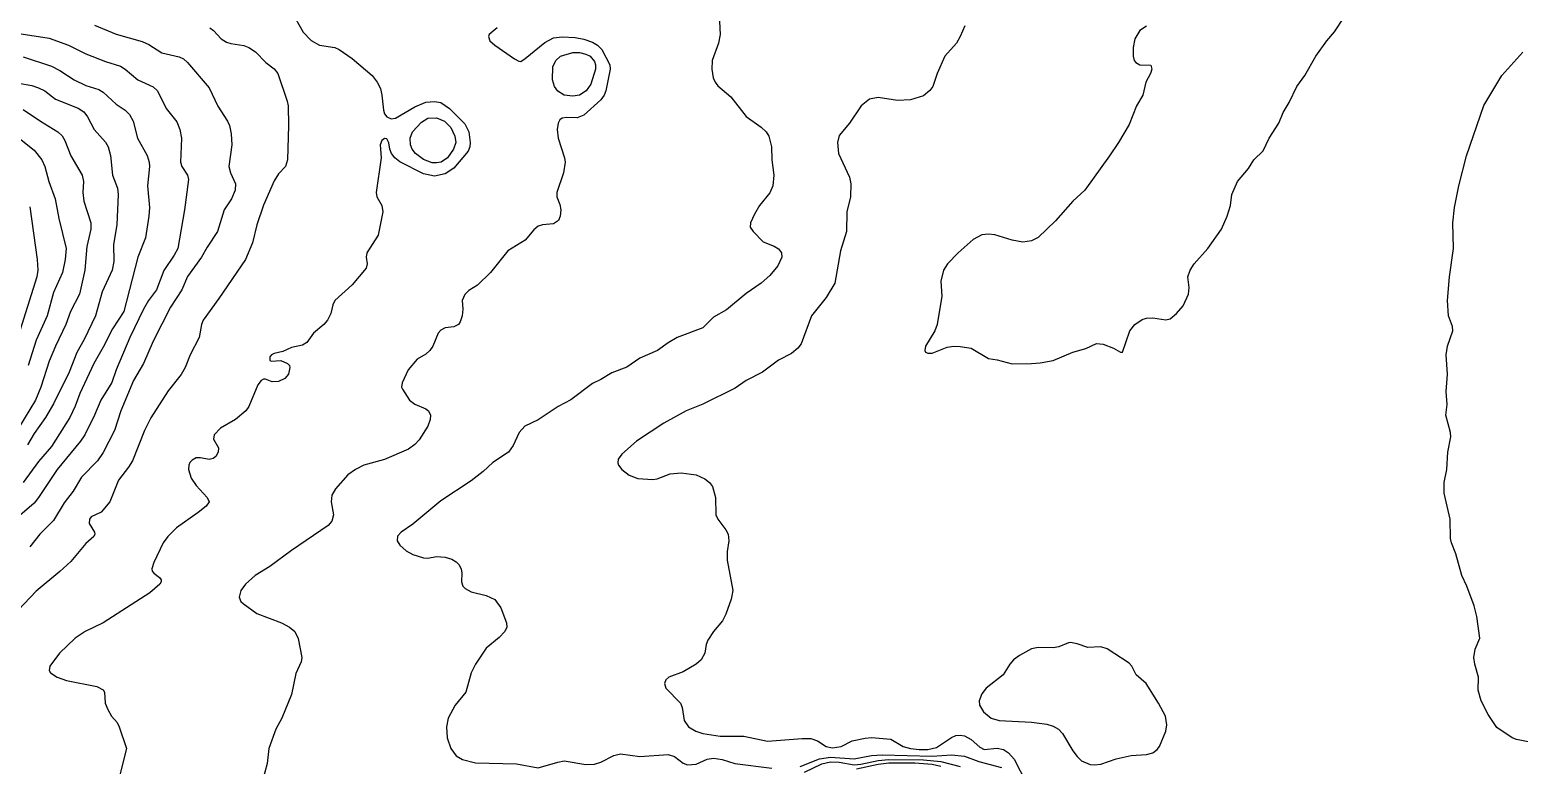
# Model space of a CAD drawing. Extents: x 474277 to 475042, y 254928 to 255625.
# Drawn here: x 474324.6 to 474377.3, y 255323.9 to 255349.9 of the extents above; entities that cross this region are included whole.
import ezdxf

# ---------------------------------------------------------------- set-up
doc = ezdxf.new("R2010")
doc.units = 0
doc.header["$MEASUREMENT"] = 0
doc.layers.add('BaseMapV2_DTM_export_MonNov09090547073261 — entities', color=1, linetype='CONTINUOUS')

msp = doc.modelspace()

# ---------------------------------------------------------------- linework, layer by layer
at = {"layer": 'BaseMapV2_DTM_export_MonNov09090547073261 — entities', "color": 15, "linetype": 'Continuous', "true_color": 0xb7484b}
for points in [[(474348.958, 255350.928, 86.75), (474349.016, 255349.778, 86.75), (474348.953, 255349.471, 86.75), (474348.734, 255348.858, 86.75), (474348.723, 255348.551, 86.75), (474348.775, 255348.244, 86.75), (474348.838, 255348.091, 86.75), (474348.936, 255347.956, 86.75), (474349.396, 255347.569, 86.75), (474349.933, 255346.873, 86.75), (474350.469, 255346.491, 86.75), (474350.648, 255346.327, 86.75), (474350.739, 255346.174, 86.75), (474350.837, 255345.791, 86.75), (474350.853, 255345.331, 86.75), (474350.918, 255344.794, 86.75), (474350.882, 255344.411, 86.75), (474350.776, 255344.161, 86.75), (474350.415, 255343.72, 86.75), (474350.239, 255343.414, 86.75), (474350.087, 255343.107, 86.75), (474350.079, 255342.954, 86.75), (474350.184, 255342.8, 86.75), (474350.546, 255342.432, 86.75), (474350.929, 255342.274, 86.75), (474351.083, 255342.181, 86.75), (474351.187, 255342.034, 86.75), (474351.2, 255341.88, 86.75), (474351.062, 255341.573, 86.75), (474350.776, 255341.235, 86.75), (474350.469, 255340.97, 86.75), (474349.933, 255340.599, 86.75), (474349.243, 255340.02, 86.75), (474348.783, 255339.76, 86.75), (474348.399, 255339.387, 86.75), (474347.496, 255339.043, 86.75), (474347.172, 255338.853, 86.75), (474346.8, 255338.583, 86.75), (474346.176, 255338.301, 86.75), (474345.716, 255337.986, 86.75), (474345.179, 255337.785, 86.75), (474344.795, 255337.552, 86.75), (474344.489, 255337.407, 86.75), (474343.722, 255336.83, 86.75), (474343.276, 255336.59, 86.75), (474342.572, 255336.127, 86.75), (474342.095, 255335.899, 86.75), (474341.89, 255335.669, 86.75), (474341.679, 255335.209, 86.75), (474341.512, 255334.979, 86.75), (474340.962, 255334.61, 86.75), (474340.619, 255334.289, 86.75), (474340.195, 255333.954, 86.75), (474339.121, 255333.251, 86.75), (474338.125, 255332.423, 86.75), (474337.719, 255332.142, 86.75), (474337.588, 255332, 86.75), (474337.572, 255331.836, 86.75), (474337.663, 255331.682, 86.75), (474337.895, 255331.478, 86.75), (474338.125, 255331.35, 86.75), (474338.508, 255331.228, 86.75), (474338.661, 255331.225, 86.75), (474338.968, 255331.277, 86.75), (474339.275, 255331.255, 86.75), (474339.505, 255331.179, 86.75), (474339.658, 255331.085, 86.75), (474339.753, 255330.992, 86.75), (474339.836, 255330.839, 86.75), (474339.865, 255330.685, 86.75), (474339.851, 255330.379, 86.75), (474339.9, 255330.225, 86.75), (474339.98, 255330.149, 86.75), (474340.195, 255330.032, 86.75), (474340.732, 255329.894, 86.75), (474341.038, 255329.753, 86.75), (474341.248, 255329.459, 86.75), (474341.445, 255328.922, 86.75), (474341.453, 255328.769, 86.75), (474341.382, 255328.615, 86.75), (474341.192, 255328.403, 86.75), (474340.732, 255328.026, 86.75), (474340.35, 255327.465, 86.75), (474340.197, 255327.158, 86.75), (474340.008, 255326.468, 86.75), (474339.628, 255326.008, 86.75), (474339.382, 255325.548, 86.75), (474339.316, 255325.241, 86.75), (474339.34, 255324.858, 86.75), (474339.477, 255324.475, 86.75), (474339.658, 255324.218, 86.75), (474339.888, 255324.084, 86.75), (474340.348, 255323.969, 86.75), (474341.805, 255323.926, 86.75), (474342.572, 255323.786, 86.75), (474343.262, 255323.994, 86.75), (474343.492, 255324.035, 86.75), (474344.259, 255323.913, 86.75), (474344.565, 255323.921, 86.75), (474344.795, 255323.994, 86.75), (474345.255, 255324.23, 86.75), (474345.485, 255324.285, 86.75), (474346.176, 255324.193, 86.75), (474347.172, 255324.265, 86.75), (474347.402, 255324.196, 86.75), (474347.709, 255323.952, 86.75), (474347.862, 255323.901, 86.75), (474348.169, 255323.924, 86.75), (474348.553, 255324.097, 86.75), (474348.783, 255324.128, 86.75), (474349.089, 255324.083, 86.75), (474349.542, 255323.938, 86.75), (474350.853, 255323.775, 86.75)], [(474333.831, 255350.587, 87.25), (474334.237, 255349.855, 87.25), (474334.521, 255349.569, 87.25), (474334.827, 255349.4, 87.25), (474335.364, 255349.313, 87.25), (474335.518, 255349.25, 87.25), (474335.978, 255348.924, 87.25), (474336.687, 255348.321, 87.25), (474336.868, 255348.091, 87.25), (474336.979, 255347.861, 87.25), (474337.035, 255347.631, 87.25), (474337.086, 255347.094, 87.25), (474337.128, 255346.964, 87.25), (474337.204, 255346.861, 87.25), (474337.358, 255346.785, 87.25), (474337.511, 255346.814, 87.25), (474338.201, 255347.217, 87.25), (474338.585, 255347.374, 87.25), (474338.891, 255347.407, 87.25), (474339.121, 255347.37, 87.25), (474339.428, 255347.158, 87.25), (474339.965, 255346.612, 87.25), (474340.11, 255346.327, 87.25), (474340.164, 255345.944, 87.25), (474340.147, 255345.791, 87.25), (474340.085, 255345.637, 87.25), (474339.581, 255345.037, 87.25), (474339.275, 255344.843, 87.25), (474338.891, 255344.759, 87.25), (474338.508, 255344.843, 87.25), (474337.665, 255345.268, 87.25), (474337.488, 255345.407, 87.25), (474337.367, 255345.561, 87.25), (474337.311, 255345.714, 87.25), (474337.281, 255345.939, 87.25), (474337.204, 255346.077, 87.25), (474337.128, 255346.095, 87.25), (474337.027, 255346.021, 87.25), (474336.969, 255345.867, 87.25), (474337.009, 255345.407, 87.25), (474336.828, 255344.18, 87.25), (474336.853, 255344.027, 87.25), (474337.035, 255343.72, 87.25), (474337.064, 255343.49, 87.25), (474336.898, 255342.669, 87.25), (474336.494, 255342.034, 87.25), (474336.471, 255341.88, 87.25), (474336.506, 255341.65, 87.25), (474336.471, 255341.497, 87.25), (474335.978, 255340.903, 87.25), (474335.364, 255340.353, 87.25), (474335.294, 255340.193, 87.25), (474335.224, 255339.887, 87.25), (474335.11, 255339.657, 87.25), (474334.976, 255339.503, 87.25), (474334.608, 255339.197, 87.25), (474334.367, 255338.857, 87.25), (474334.214, 255338.765, 87.25), (474333.831, 255338.688, 87.25), (474333.524, 255338.539, 87.25), (474333.217, 255338.473, 87.25), (474333.126, 255338.43, 87.25), (474333.064, 255338.353, 87.25), (474333.064, 255338.227, 87.25), (474333.124, 255338.2, 87.25), (474333.447, 255338.22, 87.25), (474333.692, 255338.123, 87.25), (474333.754, 255338.049, 87.25), (474333.775, 255337.97, 87.25), (474333.718, 255337.74, 87.25), (474333.592, 255337.586, 87.25), (474333.371, 255337.479, 87.25), (474333.141, 255337.469, 87.25), (474332.911, 255337.56, 87.25), (474332.834, 255337.562, 87.25), (474332.757, 255337.513, 87.25), (474332.642, 255337.356, 87.25), (474332.312, 255336.59, 87.25), (474332.212, 255336.436, 87.25), (474331.846, 255336.129, 87.25), (474331.315, 255335.823, 87.25), (474331.092, 255335.593, 87.25), (474331.062, 255335.439, 87.25), (474331.24, 255335.133, 87.25), (474331.23, 255334.979, 87.25), (474331.147, 255334.825, 87.25), (474331.05, 255334.749, 87.25), (474330.917, 255334.717, 87.25), (474330.61, 255334.779, 87.25), (474330.457, 255334.78, 87.25), (474330.304, 255334.693, 87.25), (474330.227, 255334.604, 87.25), (474330.19, 255334.519, 87.25), (474330.182, 255334.366, 87.25), (474330.278, 255334.059, 87.25), (474330.457, 255333.798, 87.25), (474330.845, 255333.369, 87.25), (474330.914, 255333.216, 87.25), (474330.807, 255333.062, 87.25), (474330.524, 255332.832, 87.25), (474329.756, 255332.296, 87.25), (474329.452, 255331.989, 87.25), (474329.284, 255331.759, 87.25), (474328.95, 255331.069, 87.25), (474328.877, 255330.839, 87.25), (474328.891, 255330.762, 87.25), (474328.953, 255330.685, 87.25), (474329.153, 255330.538, 87.25), (474329.217, 255330.455, 87.25), (474329.215, 255330.379, 87.25), (474329.166, 255330.302, 87.25), (474328.806, 255329.995, 87.25), (474327.16, 255328.933, 87.25), (474326.516, 255328.615, 87.25), (474326.166, 255328.385, 87.25), (474325.606, 255327.848, 87.25), (474325.271, 255327.388, 87.25), (474325.248, 255327.235, 87.25), (474325.29, 255327.158, 87.25), (474325.525, 255327.005, 87.25), (474325.856, 255326.887, 87.25), (474326.93, 255326.668, 87.25), (474327.16, 255326.558, 87.25), (474327.209, 255326.468, 87.25), (474327.233, 255326.085, 87.25), (474327.316, 255325.855, 87.25), (474327.447, 255325.625, 87.25), (474327.653, 255325.395, 87.25), (474327.729, 255325.241, 87.25), (474327.982, 255324.475, 87.25), (474327.707, 255323.401, 87.25)], [(474360.054, 255338.122, 86.25), (474360.361, 255338.142, 86.25), (474360.821, 255338.225, 86.25), (474361.511, 255338.517, 86.25), (474361.971, 255338.651, 86.25), (474362.354, 255338.827, 86.25), (474362.584, 255338.799, 86.25), (474362.952, 255338.66, 86.25), (474363.198, 255338.514, 86.25), (474363.274, 255338.514, 86.25), (474363.535, 255339.273, 86.25), (474363.708, 255339.503, 86.25), (474363.964, 255339.674, 86.25), (474364.118, 255339.729, 86.25), (474364.348, 255339.734, 86.25), (474364.808, 255339.669, 86.25), (474364.961, 255339.702, 86.25), (474365.191, 255339.884, 86.25), (474365.421, 255340.166, 86.25), (474365.611, 255340.577, 86.25), (474365.634, 255340.807, 86.25), (474365.592, 255341.19, 86.25), (474365.673, 255341.42, 86.25), (474365.806, 255341.65, 86.25), (474366.299, 255342.187, 86.25), (474366.779, 255342.877, 86.25), (474366.986, 255343.337, 86.25), (474367.102, 255343.72, 86.25), (474367.145, 255344.104, 86.25), (474367.349, 255344.564, 86.25), (474367.734, 255345.024, 86.25), (474367.926, 255345.331, 86.25), (474368.258, 255345.657, 86.25), (474368.468, 255346.097, 86.25), (474368.809, 255346.634, 86.25), (474368.961, 255347.018, 86.25), (474369.178, 255347.366, 86.25), (474369.447, 255347.938, 86.25), (474369.737, 255348.321, 86.25), (474370.118, 255349.011, 86.25), (474370.51, 255349.548, 86.25), (474370.789, 255349.866, 86.25), (474371.125, 255350.391, 86.25)], [(474324.246, 255349.803, 88), (474325.243, 255349.645, 88), (474325.93, 255349.394, 88), (474326.546, 255349.09, 88), (474327.237, 255348.825, 88), (474327.773, 255348.66, 88), (474327.94, 255348.551, 88), (474328.387, 255348.167, 88), (474328.923, 255347.918, 88), (474329.078, 255347.784, 88), (474329.383, 255347.154, 88), (474329.767, 255346.676, 88), (474329.877, 255346.404, 88), (474329.926, 255346.097, 88), (474329.896, 255345.254, 88), (474329.942, 255345.101, 88), (474330.141, 255344.794, 88), (474330.178, 255344.641, 88), (474330.035, 255343.567, 88), (474329.799, 255342.187, 88), (474329.677, 255341.957, 88), (474329.307, 255341.417, 88), (474329.043, 255340.73, 88), (474328.762, 255340.347, 88), (474328.58, 255340.04, 88), (474328.099, 255339.043, 88), (474327.62, 255337.897, 88), (474327.467, 255337.449, 88), (474327.072, 255336.82, 88), (474326.855, 255336.283, 88), (474326.502, 255335.593, 88), (474326.35, 255335.363, 88), (474325.524, 255334.366, 88), (474324.864, 255333.369, 88), (474324.706, 255333.173, 88), (474323.709, 255332.311, 88)], [(474330.93, 255350.008, 87.5), (474331.07, 255349.914, 87.5), (474331.342, 255349.624, 87.5), (474331.53, 255349.506, 87.5), (474331.684, 255349.452, 87.5), (474332.144, 255349.384, 87.5), (474332.317, 255349.318, 87.5), (474332.548, 255349.164, 87.5), (474332.922, 255348.781, 87.5), (474333.217, 255348.557, 87.5), (474333.349, 255348.398, 87.5), (474333.677, 255347.416, 87.5), (474333.708, 255347.248, 87.5), (474333.724, 255346.557, 87.5), (474333.686, 255345.331, 87.5), (474333.619, 255345.101, 87.5), (474333.371, 255344.834, 87.5), (474333.217, 255344.59, 87.5), (474332.834, 255343.723, 87.5), (474332.603, 255343.03, 87.5), (474332.451, 255342.389, 87.5), (474332.196, 255341.804, 87.5), (474331.256, 255340.423, 87.5), (474330.694, 255339.657, 87.5), (474330.635, 255339.503, 87.5), (474330.562, 255339.043, 87.5), (474330.244, 255338.43, 87.5), (474330.064, 255337.97, 87.5), (474329.92, 255337.728, 87.5), (474329.46, 255337.153, 87.5), (474328.847, 255336.197, 87.5), (474328.626, 255335.746, 87.5), (474328.194, 255334.673, 87.5), (474328.058, 255334.443, 87.5), (474327.7, 255333.983, 87.5), (474327.387, 255333.216, 87.5), (474327.083, 255332.844, 87.5), (474326.736, 255332.679, 87.5), (474326.669, 255332.602, 87.5), (474326.666, 255332.449, 87.5), (474326.855, 255332.142, 87.5), (474326.858, 255332.066, 87.5), (474326.82, 255331.989, 87.5), (474326.546, 255331.735, 87.5), (474326.01, 255331.101, 87.5), (474325.626, 255330.747, 87.5), (474324.783, 255330.049, 87.5), (474324.146, 255329.382, 87.5)], [(474326.853, 255350.103, 87.75), (474327.62, 255349.788, 87.75), (474328.54, 255349.53, 87.75), (474328.77, 255349.421, 87.75), (474329.23, 255349.123, 87.75), (474329.844, 255348.989, 87.75), (474329.997, 255348.913, 87.75), (474330.15, 255348.782, 87.75), (474330.917, 255347.883, 87.75), (474331.224, 255347.242, 87.75), (474331.567, 255346.711, 87.75), (474331.637, 255346.557, 87.75), (474331.69, 255346.251, 87.75), (474331.712, 255345.867, 87.75), (474331.613, 255345.101, 87.75), (474331.663, 255344.871, 87.75), (474331.842, 255344.487, 87.75), (474331.834, 255344.257, 87.75), (474331.704, 255343.95, 87.75), (474331.444, 255343.567, 87.75), (474331.21, 255342.8, 87.75), (474330.84, 255342.238, 87.75), (474330.642, 255341.88, 87.75), (474330.15, 255341.203, 87.75), (474329.938, 255340.73, 87.75), (474329.544, 255340.117, 87.75), (474328.923, 255338.912, 87.75), (474328.584, 255338.123, 87.75), (474328.228, 255337.51, 87.75), (474327.783, 255336.436, 87.75), (474327.553, 255335.746, 87.75), (474327.16, 255334.962, 87.75), (474326.961, 255334.673, 87.75), (474326.393, 255334.088, 87.75), (474326.088, 255333.599, 87.75), (474325.78, 255333.181, 87.75), (474325.396, 255332.554, 87.75), (474324.916, 255332.066, 87.75), (474324.553, 255331.618, 87.75)], [(474341.115, 255350.012, 87), (474340.838, 255349.778, 87), (474340.805, 255349.701, 87), (474340.861, 255349.548, 87), (474341.03, 255349.394, 87), (474341.728, 255348.913, 87), (474341.882, 255348.826, 87), (474341.958, 255348.823, 87), (474342.112, 255348.92, 87), (474342.802, 255349.493, 87), (474343.109, 255349.662, 87), (474343.415, 255349.691, 87), (474343.875, 255349.667, 87), (474344.182, 255349.614, 87), (474344.489, 255349.506, 87), (474344.674, 255349.394, 87), (474344.821, 255349.241, 87), (474345.107, 255348.704, 87), (474345.116, 255348.551, 87), (474344.964, 255347.784, 87), (474344.912, 255347.631, 87), (474344.795, 255347.46, 87), (474344.182, 255346.918, 87), (474343.952, 255346.822, 87), (474343.569, 255346.835, 87), (474343.415, 255346.808, 87), (474343.339, 255346.752, 87), (474343.272, 255346.634, 87), (474343.246, 255346.404, 87), (474343.277, 255346.097, 87), (474343.506, 255345.407, 87), (474343.524, 255345.254, 87), (474343.464, 255344.871, 87), (474343.226, 255344.18, 87), (474343.235, 255344.027, 87), (474343.339, 255343.75, 87), (474343.369, 255343.567, 87), (474343.353, 255343.337, 87), (474343.287, 255343.184, 87), (474343.109, 255343.064, 87), (474342.725, 255343.031, 87), (474342.572, 255342.99, 87), (474342.418, 255342.857, 87), (474342.112, 255342.494, 87), (474341.49, 255342.11, 87), (474340.885, 255341.348, 87), (474340.425, 255340.891, 87), (474340.118, 255340.709, 87), (474339.965, 255340.568, 87), (474339.876, 255340.347, 87), (474339.901, 255340.04, 87), (474339.881, 255339.81, 87), (474339.811, 255339.595, 87), (474339.742, 255339.503, 87), (474339.581, 255339.415, 87), (474339.275, 255339.378, 87), (474339.121, 255339.303, 87), (474339.029, 255339.197, 87), (474338.831, 255338.736, 87), (474338.728, 255338.583, 87), (474338.585, 255338.45, 87), (474338.278, 255338.269, 87), (474337.968, 255337.893, 87), (474337.745, 255337.433, 87), (474337.731, 255337.28, 87), (474337.765, 255337.203, 87), (474338.008, 255336.82, 87), (474338.201, 255336.677, 87), (474338.585, 255336.513, 87), (474338.679, 255336.436, 87), (474338.756, 255336.283, 87), (474338.748, 255336.129, 87), (474338.658, 255335.899, 87), (474338.355, 255335.414, 87), (474338.201, 255335.248, 87), (474337.971, 255335.084, 87), (474337.128, 255334.719, 87), (474336.391, 255334.519, 87), (474336.101, 255334.366, 87), (474335.824, 255334.176, 87), (474335.39, 255333.676, 87), (474335.258, 255333.446, 87), (474335.232, 255333.216, 87), (474335.322, 255332.756, 87), (474335.254, 255332.526, 87), (474335.134, 255332.372, 87), (474333.831, 255331.49, 87), (474333.064, 255330.929, 87), (474332.536, 255330.609, 87), (474332.195, 255330.302, 87), (474332.03, 255330.072, 87), (474331.975, 255329.842, 87), (474332.037, 255329.689, 87), (474332.117, 255329.612, 87), (474332.604, 255329.264, 87), (474333.471, 255328.922, 87), (474333.754, 255328.769, 87), (474333.944, 255328.615, 87), (474334.061, 255328.377, 87), (474334.19, 255327.695, 87), (474334.177, 255327.542, 87), (474333.984, 255327.129, 87), (474333.828, 255326.392, 87), (474333.485, 255325.548, 87), (474333.27, 255325.165, 87), (474333.021, 255324.475, 87), (474332.963, 255323.938, 87), (474332.715, 255323.018, 87)], [(474357.686, 255350.085, 86.5), (474357.526, 255349.701, 86.5), (474357.396, 255349.471, 86.5), (474356.977, 255349.011, 86.5), (474356.701, 255348.398, 86.5), (474356.548, 255347.938, 86.5), (474356.45, 255347.79, 86.5), (474356.22, 255347.604, 86.5), (474355.76, 255347.46, 86.5), (474355.3, 255347.442, 86.5), (474354.61, 255347.543, 86.5), (474354.303, 255347.49, 86.5), (474354.017, 255347.248, 86.5), (474353.602, 255346.634, 86.5), (474353.23, 255346.202, 86.5), (474353.173, 255345.944, 86.5), (474353.208, 255345.561, 86.5), (474353.597, 255344.717, 86.5), (474353.65, 255344.487, 86.5), (474353.63, 255344.027, 86.5), (474353.506, 255343.49, 86.5), (474353.493, 255342.8, 86.5), (474353.282, 255342.11, 86.5), (474353.084, 255340.96, 86.5), (474352.77, 255340.451, 86.5), (474352.248, 255339.81, 86.5), (474351.893, 255338.813, 86.5), (474351.773, 255338.657, 86.5), (474351.543, 255338.468, 86.5), (474351.083, 255338.238, 86.5), (474350.522, 255337.816, 86.5), (474349.936, 255337.51, 86.5), (474349.549, 255337.239, 86.5), (474348.399, 255336.674, 86.5), (474347.815, 255336.436, 86.5), (474347.019, 255336.005, 86.5), (474346.052, 255335.363, 86.5), (474345.538, 255334.903, 86.5), (474345.409, 255334.726, 86.5), (474345.388, 255334.596, 86.5), (474345.41, 255334.519, 86.5), (474345.528, 255334.366, 86.5), (474345.792, 255334.166, 86.5), (474346.099, 255334.045, 86.5), (474346.636, 255334.005, 86.5), (474346.789, 255334.035, 86.5), (474347.249, 255334.206, 86.5), (474347.632, 255334.248, 86.5), (474348.169, 255334.169, 86.5), (474348.476, 255334.034, 86.5), (474348.636, 255333.906, 86.5), (474348.746, 255333.753, 86.5), (474348.848, 255333.369, 86.5), (474348.868, 255332.756, 86.5), (474348.934, 255332.602, 86.5), (474349.222, 255332.219, 86.5), (474349.299, 255332.066, 86.5), (474349.322, 255331.836, 86.5), (474349.264, 255331.452, 86.5), (474349.261, 255331.146, 86.5), (474349.462, 255330.072, 86.5), (474349.408, 255329.765, 86.5), (474349.213, 255329.229, 86.5), (474349.105, 255328.999, 86.5), (474348.78, 255328.615, 86.5), (474348.584, 255328.309, 86.5), (474348.52, 255328.155, 86.5), (474348.474, 255327.848, 86.5), (474348.348, 255327.618, 86.5), (474348.169, 255327.467, 86.5), (474347.709, 255327.191, 86.5), (474347.203, 255327.005, 86.5), (474347.096, 255326.904, 86.5), (474347.041, 255326.775, 86.5), (474347.096, 255326.607, 86.5), (474347.613, 255326.085, 86.5), (474347.671, 255325.932, 86.5), (474347.745, 255325.471, 86.5), (474347.901, 255325.241, 86.5), (474348.151, 255325.088, 86.5), (474348.399, 255325.007, 86.5), (474349.013, 255324.917, 86.5), (474349.856, 255324.914, 86.5), (474350.699, 255324.736, 86.5), (474351.926, 255324.832, 86.5), (474352.233, 255324.824, 86.5), (474352.463, 255324.75, 86.5), (474352.77, 255324.547, 86.5), (474353, 255324.499, 86.5), (474353.306, 255324.55, 86.5), (474353.69, 255324.749, 86.5), (474354.15, 255324.846, 86.5), (474354.38, 255324.859, 86.5), (474355.07, 255324.806, 86.5), (474355.505, 255324.551, 86.5), (474355.758, 255324.475, 86.5), (474356.067, 255324.439, 86.5), (474356.373, 255324.443, 86.5), (474356.68, 255324.506, 86.5), (474357.217, 255324.867, 86.5), (474357.37, 255324.932, 86.5), (474357.524, 255324.95, 86.5), (474357.677, 255324.918, 86.5), (474357.907, 255324.799, 86.5), (474358.214, 255324.521, 86.5), (474358.367, 255324.439, 86.5), (474358.827, 255324.484, 86.5), (474359.057, 255324.439, 86.5), (474359.232, 255324.321, 86.5), (474359.432, 255324.091, 86.5), (474359.866, 255323.248, 86.5)], [(474364.118, 255350.076, 86.25), (474363.888, 255349.922, 86.25), (474363.711, 255349.624, 86.25), (474363.65, 255349.318, 86.25), (474363.651, 255349.011, 86.25), (474363.687, 255348.858, 86.25), (474363.746, 255348.781, 86.25), (474363.888, 255348.699, 86.25), (474364.271, 255348.685, 86.25), (474364.307, 255348.551, 86.25), (474364.264, 255348.398, 86.25), (474364.101, 255348.091, 86.25), (474363.99, 255347.631, 86.25), (474363.767, 255347.248, 86.25), (474363.504, 255346.59, 86.25), (474363.129, 255345.944, 86.25), (474362.814, 255345.474, 86.25), (474361.937, 255344.257, 86.25), (474361.508, 255343.874, 86.25), (474360.897, 255343.168, 86.25), (474360.284, 255342.587, 86.25), (474360.054, 255342.461, 86.25), (474359.747, 255342.416, 86.25), (474359.364, 255342.485, 86.25), (474358.75, 255342.678, 86.25), (474358.52, 255342.706, 86.25), (474358.29, 255342.68, 86.25), (474357.984, 255342.514, 86.25), (474357.447, 255342.041, 86.25), (474357.07, 255341.65, 86.25), (474356.928, 255341.42, 86.25), (474356.837, 255341.037, 86.25), (474356.868, 255340.5, 86.25), (474356.704, 255339.503, 86.25), (474356.628, 255339.273, 86.25), (474356.297, 255338.736, 86.25), (474356.269, 255338.583, 86.25), (474356.297, 255338.522, 86.25), (474356.373, 255338.483, 86.25), (474356.527, 255338.488, 86.25), (474357.064, 255338.692, 86.25), (474357.294, 255338.731, 86.25), (474357.524, 255338.721, 86.25), (474357.912, 255338.66, 86.25), (474358.52, 255338.292, 86.25), (474358.827, 255338.245, 86.25), (474359.364, 255338.105, 86.25), (474360.054, 255338.122, 86.25)], [(474324.323, 255348.981, 88.25), (474325.32, 255348.656, 88.25), (474325.626, 255348.497, 88.25), (474326.131, 255348.168, 88.25), (474326.546, 255347.974, 88.25), (474327.007, 255347.827, 88.25), (474327.16, 255347.736, 88.25), (474327.62, 255347.302, 88.25), (474327.936, 255347.094, 88.25), (474328.094, 255346.941, 88.25), (474328.22, 255346.711, 88.25), (474328.378, 255346.097, 88.25), (474328.719, 255345.484, 88.25), (474328.789, 255345.254, 88.25), (474328.801, 255345.101, 88.25), (474328.726, 255344.411, 88.25), (474328.797, 255343.644, 88.25), (474328.78, 255343.337, 88.25), (474328.655, 255342.57, 88.25), (474328.386, 255341.88, 88.25), (474327.888, 255339.963, 88.25), (474327.484, 255339.35, 88.25), (474327.16, 255338.698, 88.25), (474326.82, 255338.123, 88.25), (474326.325, 255337.05, 88.25), (474326.163, 255336.608, 88.25), (474325.976, 255336.206, 88.25), (474325.32, 255335.171, 88.25), (474324.86, 255334.643, 88.25), (474324.323, 255333.898, 88.25)], [(474344.038, 255347.631, 87.25), (474343.799, 255347.588, 87.25), (474343.492, 255347.627, 87.25), (474343.262, 255347.765, 87.25), (474343.142, 255347.938, 87.25), (474343.081, 255348.168, 87.25), (474343.091, 255348.628, 87.25), (474343.191, 255348.858, 87.25), (474343.362, 255349.011, 87.25), (474343.799, 255349.135, 87.25), (474344.029, 255349.138, 87.25), (474344.259, 255349.085, 87.25), (474344.411, 255349.011, 87.25), (474344.565, 255348.82, 87.25), (474344.6, 255348.704, 87.25), (474344.6, 255348.551, 87.25), (474344.433, 255348.014, 87.25), (474344.27, 255347.784, 87.25), (474344.038, 255347.631, 87.25)], [(474377.766, 255324.69, 86.5), (474377.229, 255324.791, 86.5), (474377.076, 255324.85, 86.5), (474376.539, 255325.22, 86.5), (474376.233, 255325.679, 86.5), (474375.976, 255326.162, 86.5), (474375.876, 255326.545, 86.5), (474375.885, 255327.005, 86.5), (474375.752, 255327.465, 86.5), (474375.723, 255327.695, 86.5), (474375.773, 255327.996, 86.5), (474375.932, 255328.385, 86.5), (474375.825, 255329.152, 86.5), (474375.73, 255329.535, 86.5), (474375.477, 255330.225, 86.5), (474375.297, 255330.609, 86.5), (474375.082, 255331.367, 86.5), (474374.924, 255331.759, 86.5), (474374.895, 255331.912, 86.5), (474374.883, 255332.602, 86.5), (474374.665, 255333.522, 86.5), (474374.668, 255333.906, 86.5), (474374.766, 255334.366, 86.5), (474374.805, 255334.979, 86.5), (474374.904, 255335.516, 86.5), (474374.889, 255335.669, 86.5), (474374.728, 255336.283, 86.5), (474374.771, 255336.666, 86.5), (474374.742, 255337.126, 86.5), (474374.792, 255337.74, 86.5), (474374.739, 255338.43, 86.5), (474374.793, 255338.736, 86.5), (474374.981, 255339.273, 86.5), (474374.96, 255339.427, 86.5), (474374.827, 255339.81, 86.5), (474374.783, 255340.347, 86.5), (474374.861, 255341.19, 86.5), (474374.998, 255342.187, 86.5), (474374.974, 255343.107, 86.5), (474375.031, 255343.644, 86.5), (474375.187, 255344.411, 86.5), (474375.466, 255345.477, 86.5), (474376.079, 255347.258, 86.5), (474376.708, 255348.321, 86.5), (474377.459, 255349.152, 86.5)], [(474324.093, 255348.062, 88.5), (474324.63, 255347.968, 88.5), (474324.86, 255347.888, 88.5), (474325.09, 255347.778, 88.5), (474325.473, 255347.488, 88.5), (474326.275, 255347.171, 88.5), (474326.47, 255347.037, 88.5), (474326.596, 255346.864, 88.5), (474326.833, 255346.404, 88.5), (474327.237, 255345.959, 88.5), (474327.339, 255345.791, 88.5), (474327.414, 255345.484, 88.5), (474327.483, 255344.794, 88.5), (474327.665, 255344.334, 88.5), (474327.686, 255344.104, 88.5), (474327.635, 255343.03, 88.5), (474327.526, 255342.34, 88.5), (474327.531, 255341.727, 88.5), (474327.473, 255341.42, 88.5), (474327.116, 255340.653, 88.5), (474326.885, 255339.81, 88.5), (474326.484, 255338.967, 88.5), (474326.22, 255338.506, 88.5), (474325.947, 255337.816, 88.5), (474325.396, 255336.692, 88.5), (474325.11, 255336.206, 88.5), (474324.706, 255335.641, 88.5), (474324.476, 255335.237, 88.5)], [(474324.323, 255347.122, 88.75), (474324.936, 255346.702, 88.75), (474325.55, 255346.331, 88.75), (474325.703, 255346.183, 88.75), (474325.8, 255346.021, 88.75), (474326.01, 255345.472, 88.75), (474326.412, 255344.794, 88.75), (474326.456, 255344.564, 88.75), (474326.441, 255344.18, 88.75), (474326.469, 255343.874, 88.75), (474326.721, 255343.107, 88.75), (474326.716, 255342.877, 88.75), (474326.573, 255342.264, 88.75), (474326.507, 255341.42, 88.75), (474326.316, 255340.574, 88.75), (474326.001, 255339.963, 88.75), (474325.83, 255339.503, 88.75), (474325.464, 255338.736, 88.75), (474325.246, 255338.2, 88.75), (474324.953, 255337.28, 88.75), (474324.762, 255336.82, 88.75), (474324.156, 255335.823, 88.75)], [(474339.136, 255345.254, 87.5), (474338.968, 255345.223, 87.5), (474338.815, 255345.233, 87.5), (474338.508, 255345.349, 87.5), (474338.227, 255345.561, 87.5), (474338.11, 255345.714, 87.5), (474338.046, 255345.867, 87.5), (474338.031, 255346.097, 87.5), (474338.115, 255346.327, 87.5), (474338.431, 255346.672, 87.5), (474338.661, 255346.806, 87.5), (474338.968, 255346.827, 87.5), (474339.247, 255346.711, 87.5), (474339.47, 255346.481, 87.5), (474339.618, 255346.174, 87.5), (474339.648, 255345.944, 87.5), (474339.574, 255345.714, 87.5), (474339.351, 255345.411, 87.5), (474339.136, 255345.254, 87.5)], [(474323.787, 255346.404, 89), (474324.706, 255345.681, 89), (474324.985, 255345.331, 89), (474325.09, 255345.101, 89), (474325.233, 255344.564, 89), (474325.459, 255343.95, 89), (474325.589, 255343.26, 89), (474325.847, 255342.187, 89), (474325.814, 255341.804, 89), (474325.714, 255341.343, 89), (474325.396, 255340.629, 89), (474325.175, 255339.81, 89), (474324.783, 255338.947, 89), (474324.502, 255338.046, 89)], [(474324.553, 255343.665, 89.25), (474324.822, 255341.804, 89.25), (474324.839, 255341.42, 89.25), (474324.811, 255341.19, 89.25), (474323.668, 255337.586, 89.25)], [(474362.508, 255323.925, 86.25), (474363.044, 255324.109, 86.25), (474363.581, 255324.222, 86.25), (474364.118, 255324.261, 86.25), (474364.348, 255324.323, 86.25), (474364.501, 255324.442, 86.25), (474364.58, 255324.551, 86.25), (474364.804, 255325.088, 86.25), (474364.848, 255325.318, 86.25), (474364.793, 255325.625, 86.25), (474364.553, 255326.085, 86.25), (474364.112, 255326.775, 86.25), (474363.751, 255327.082, 86.25), (474363.607, 255327.388, 86.25), (474363.504, 255327.502, 86.25), (474362.73, 255328.002, 86.25), (474362.508, 255328.082, 86.25), (474362.048, 255328.059, 86.25), (474361.664, 255328.185, 86.25), (474361.434, 255328.225, 86.25), (474361.357, 255328.222, 86.25), (474361.017, 255328.078, 86.25), (474360.821, 255328.044, 86.25), (474360.284, 255328.048, 86.25), (474360.054, 255328.002, 86.25), (474359.619, 255327.772, 86.25), (474359.41, 255327.618, 86.25), (474359.281, 255327.465, 86.25), (474359.04, 255327.082, 86.25), (474358.444, 255326.611, 86.25), (474358.29, 255326.413, 86.25), (474358.192, 255326.162, 86.25), (474358.2, 255326.008, 86.25), (474358.344, 255325.778, 86.25), (474358.62, 255325.548, 86.25), (474358.904, 255325.461, 86.25), (474360.054, 255325.404, 86.25), (474360.591, 255325.335, 86.25), (474360.821, 255325.27, 86.25), (474361.001, 255325.165, 86.25), (474361.149, 255325.011, 86.25), (474361.511, 255324.391, 86.25), (474361.664, 255324.187, 86.25), (474361.818, 255324.041, 86.25), (474362.124, 255323.912, 86.25), (474362.278, 255323.895, 86.25), (474362.508, 255323.925, 86.25)], [(474351.85, 255323.831, 86.75), (474352.54, 255324.106, 86.75), (474352.923, 255324.162, 86.75), (474353.767, 255324.103, 86.75), (474354.38, 255324.231, 86.75), (474354.763, 255324.254, 86.75), (474356.527, 255324.202, 86.75), (474357.217, 255324.25, 86.75), (474357.677, 255324.205, 86.75), (474358.184, 255324.015, 86.75), (474358.98, 255323.799, 86.75)], [(474352.003, 255323.636, 87), (474352.616, 255323.929, 87), (474352.923, 255324.001, 87), (474353.23, 255323.995, 87), (474353.767, 255323.901, 87), (474353.997, 255323.92, 87), (474354.61, 255324.055, 87), (474354.993, 255324.088, 87), (474356.22, 255324.068, 87), (474356.834, 255324.011, 87), (474357.524, 255323.832, 87)], [(474353.843, 255323.749, 87.25), (474354.61, 255323.916, 87.25), (474354.993, 255323.967, 87.25), (474355.913, 255323.969, 87.25), (474356.527, 255323.922, 87.25), (474356.834, 255323.854, 87.25)]]:
    msp.add_polyline3d(points, dxfattribs=at)

doc.saveas('drawing.dxf')
